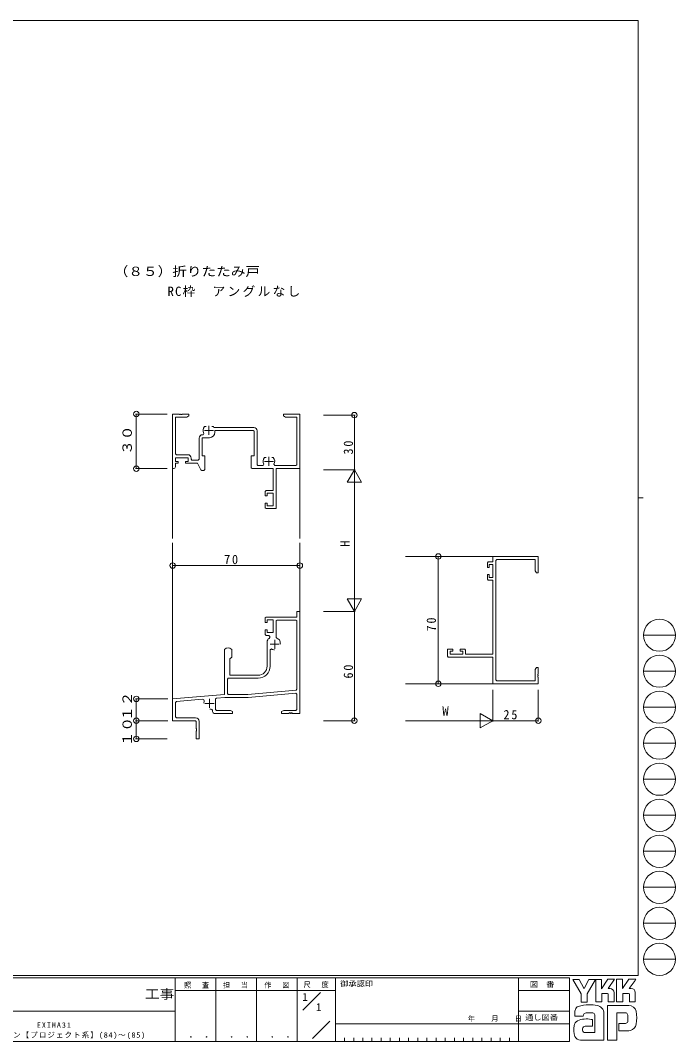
# Model space of a CAD drawing. Units: millimetres on the paper. Extents: x -420 to 373, y -297 to 267.
# Drawn here: x 12 to 373, y -297 to 264 of the extents above; entities that cross this region are included whole.
import ezdxf
from ezdxf.enums import TextEntityAlignment as Align

# ---------------------------------------------------------------- set-up
doc = ezdxf.new("R2010")
doc.units = ezdxf.units.MM
for name, color, linetype, lineweight in [('0-1_YKK_ZWAK', 7, 'Continuous', 9), ('0-3_YKK_11', 7, 'Continuous', 9), ('0-4_YKK_12', 2, 'Continuous', 9), ('0-5_YKK_D', 6, 'Continuous', 9)]:
    doc.layers.add(name, color=color, linetype=linetype, lineweight=lineweight)
doc.layers.add('0-2_USER1', color=2, linetype='Continuous')
doc.styles.add('ＭＳ ゴシック', font='')
doc.styles.get('ＭＳ ゴシック').set_extended_font_data('MS Gothic')

msp = doc.modelspace()

# ---------------------------------------------------------------- linework, layer by layer
at = {"layer": '0-1_YKK_ZWAK'}
for p, q in [((352.3, 264.425), (-417.7, 264.425)), ((352.3, 264.425), (352.3, -260.575)), ((352.3, 1.925), (355.1, 1.925)), ((355.276, -73.591), (372.917, -73.591)), ((355.276, -93.387), (372.917, -93.387)), ((355.276, -113.183), (372.917, -113.183)), ((355.276, -132.979), (372.917, -132.979)), ((355.276, -152.775), (372.917, -152.775)), ((355.276, -172.571), (372.917, -172.571)), ((355.276, -192.367), (372.917, -192.367)), ((355.276, -212.163), (372.917, -212.163)), ((355.276, -231.959), (372.917, -231.959)), ((355.276, -251.755), (372.917, -251.755)), ((352.3, -260.575), (-417.7, -260.575)), ((314.5, -261.975), (-417.7, -261.975)), ((97.5, -261.975), (97.5, -296.975)), ((119.9, -261.975), (119.9, -296.975)), ((142.3, -261.975), (142.3, -296.975)), ((164.7, -261.975), (164.7, -296.975)), ((185.7, -261.975), (185.7, -296.975)), ((286.5, -261.975), (286.5, -296.975)), ((314.5, -261.975), (314.5, -296.975)), ((316.337, -262.881), (319.851, -262.881)), ((320.932, -270.774), (316.337, -262.881)), ((325.136, -262.773), (322.581, -267.747)), ((328.96, -275.207), (328.96, -262.8)), ((340.474, -262.692), (343.745, -262.692)), ((340.474, -275.099), (340.474, -262.692)), ((347.178, -262.692), (350.962, -262.692)), ((350.583, -263.341), (347.461, -267.801)), ((350.962, -262.692), (350.583, -263.341)), ((165.684, -268.975), (97.5, -268.975)), ((165.684, -268.975), (185.7, -268.975)), ((286.5, -268.975), (314.5, -268.975)), ((336.879, -267.882), (335.84, -267.882)), ((348.501, -267.801), (347.461, -267.801)), ((167.87, -279.712), (177.564, -270.018)), ((335.474, -270.558), (332.284, -270.558)), ((339.042, -270.044), (339.042, -275.126)), ((343.88, -270.531), (343.88, -275.099)), ((347.069, -270.531), (343.88, -270.531)), ((347.502, -270.693), (347.069, -270.531)), ((347.502, -275.072), (347.502, -270.693)), ((347.502, -275.021), (347.553, -275.072)), ((350.664, -275.072), (347.502, -275.072)), ((350.664, -270.044), (350.664, -275.072)), ((-31.3, -280.175), (97.5, -280.175)), ((286.5, -280.175), (314.5, -280.175)), ((347.124, -277.072), (335.528, -277.072)), ((335.528, -277.072), (335.528, -296.182)), ((343.88, -275.099), (340.474, -275.099)), ((173.172, -295.32), (182.696, -285.797)), ((317.418, -283.045), (317.418, -281.116)), ((322.067, -283.045), (317.418, -283.045)), ((327.446, -281.18), (323.748, -281.25)), ((328.527, -292.046), (328.527, -282.316)), ((333.42, -281.559), (333.42, -296.155)), ((340.555, -281.234), (345.204, -281.234)), ((340.555, -296.182), (340.555, -281.234)), ((346.673, -282.732), (346.691, -285.366)), ((185.7, -287.175), (286.5, -287.175)), ((314.5, -287.175), (286.5, -287.175)), ((327.176, -288.505), (323.181, -288.51)), ((341.772, -286.965), (341.772, -291.1)), ((345.313, -286.965), (341.772, -286.965)), ((341.772, -291.1), (347.097, -291.1)), ((347.097, -291.1), (348.178, -290.857)), ((-417.7, -296.975), (314.5, -296.975)), ((190.74, -294.875), (190.74, -296.975)), ((195.78, -294.875), (195.78, -296.975)), ((200.82, -294.875), (200.82, -296.975)), ((205.86, -294.875), (205.86, -296.975)), ((210.9, -294.875), (210.9, -296.975)), ((215.94, -294.875), (215.94, -296.975)), ((220.98, -294.875), (220.98, -296.975)), ((226.02, -294.875), (226.02, -296.975)), ((231.06, -294.875), (231.06, -296.975)), ((236.1, -294.875), (236.1, -296.975)), ((241.14, -294.875), (241.14, -296.975)), ((246.18, -294.875), (246.18, -296.975)), ((251.22, -294.875), (251.22, -296.975)), ((256.26, -294.875), (256.26, -296.975)), ((261.3, -294.875), (261.3, -296.975)), ((266.34, -294.875), (266.34, -296.975)), ((271.38, -294.875), (271.38, -296.975)), ((276.42, -294.875), (276.42, -296.975)), ((281.46, -294.875), (281.46, -296.975)), ((322.067, -296.236), (320.58, -296.236)), ((333.095, -296.209), (322.067, -296.236)), ((322.905, -292.046), (328.527, -292.046)), ((328.095, -292.046), (328.446, -292.046)), ((328.527, -292.045), (328.528, -292.046)), ((333.42, -296.155), (333.095, -296.209))]:
    msp.add_line(p, q, dxfattribs=at)
for points in [[(319.851, -262.881), (322.364, -267.584), (322.581, -267.747)], [(325.136, -262.773), (328.762, -262.773), (324.229, -270.801)], [(328.96, -262.8), (332.176, -262.8), (332.176, -267.899), (335.555, -262.746)], [(335.555, -262.746), (339.38, -262.746), (335.84, -267.882)], [(343.745, -262.692), (343.745, -267.884), (347.178, -262.692)], [(324.229, -270.801), (324.229, -275.234), (320.932, -275.234), (320.932, -270.774)], [(332.284, -270.558), (332.284, -275.207), (328.96, -275.207)], [(339.042, -275.126), (335.906, -275.126), (335.906, -270.72), (335.474, -270.558)], [(326.473, -284.748), (327.176, -284.91), (327.176, -288.505)], [(335.528, -296.182), (339.771, -296.182), (340.555, -296.182)]]:
    msp.add_lwpolyline(points, dxfattribs=at)
for centre in [(364.096, -73.591), (364.096, -93.387), (364.096, -113.183), (364.096, -132.979), (364.096, -152.775), (364.096, -172.571), (364.096, -192.367), (364.096, -212.163), (364.096, -231.959), (364.096, -251.755)]:
    msp.add_circle(centre, 8.82, dxfattribs=at)
for centre, radius, start, end in [((336.879, -270.044), 2.163, 0.00165, 89.99603), ((348.501, -269.963), 2.163, 0.00165, 89.99603), ((322.459, -281.141), 5.037, 158.41083, 179.71774), ((320.106, -280.031), 2.444, 109.02126, 161.51263), ((325.222, -294.376), 17.68, 89.89165, 109.30847), ((325.741, -297.438), 20.748, 78.78009, 91.46938), ((329.03, -281.472), 4.449, 40.66422, 80.31693), ((328.809, -281.461), 4.612, 358.78058, 38.76563), ((346.972, -281.416), 4.341, 14.44571, 87.08746), ((330.666, -284.163), 20.86, 350.99026, 10.67624), ((320.927, -288.903), 3.908, 121.8271, 169.08475), ((324.02, -297.829), 13.309, 79.38097, 112.05824), ((324.175, -282.982), 2.109, 138.46381, 181.71359), ((323.615, -282.946), 1.701, 85.50551, 126.78038), ((326.956, -282.729), 1.625, 14.75519, 72.44994), ((345.365, -282.454), 1.229, 16.43123, 96.91661), ((345.314, -285.659), 1.306, 269.95467, 342.90144), ((343.031, -283.183), 3.673, 4.93422, 17.03551), ((343.01, -285.016), 3.697, 343.6902, 354.75362), ((327.949, -290.37), 11.082, 168.76372, 199.80078), ((324.082, -290.303), 2.369, 171.08202, 216.71922), ((323.19, -289.955), 1.445, 90.33952, 178.03638), ((323.15, -290.54), 1.526, 230.97279, 260.7549), ((347.035, -286.72), 4.291, 285.4429, 349.90448), ((320.94, -292.418), 3.823, 207.31435, 263.59464)]:
    msp.add_arc(centre, radius, start, end, dxfattribs=at)
at = {"layer": '0-3_YKK_11'}
for p, q in [((96.162, 48.022), (99.862, 48.022)), ((96.162, 18.022), (96.162, 48.022)), ((97.792, 46.392), (97.792, 26.152)), ((104.071, 46.392), (97.792, 46.392)), ((99.862, 48.022), (99.862, 47.722)), ((99.862, 47.722), (100.462, 47.722)), ((100.462, 48.022), (100.862, 48.022)), ((100.462, 47.722), (100.462, 48.022)), ((100.862, 48.022), (100.862, 47.722)), ((100.862, 47.722), (101.462, 47.722)), ((101.462, 48.022), (105.162, 48.022)), ((101.462, 47.722), (101.462, 48.022)), ((105.162, 47.022), (104.071, 46.392)), ((105.162, 48.022), (105.162, 47.022)), ((157.162, 48.022), (166.162, 48.022)), ((157.162, 47.022), (157.162, 48.022)), ((158.253, 46.392), (157.162, 47.022)), ((164.532, 46.392), (158.253, 46.392)), ((164.532, 20.152), (164.532, 46.392)), ((166.162, 48.022), (166.162, 18.022)), ((113.747, 41.122), (114.612, 41.122)), ((116.162, 41.522), (116.162, 36.522)), ((117.712, 41.122), (118.576, 41.122)), ((118.916, 40.652), (140.792, 40.652)), ((110.732, 23.152), (110.732, 34.852)), ((112.362, 35.022), (112.362, 25.022)), ((116.362, 35.022), (112.362, 35.022)), ((112.532, 36.652), (112.969, 36.652)), ((112.969, 36.652), (113.401, 37.405)), ((113.662, 39.022), (118.662, 39.022)), ((119.362, 39.022), (119.362, 38.022)), ((140.462, 39.022), (119.362, 39.022)), ((140.962, 38.522), (140.462, 39.022)), ((140.962, 25.022), (140.962, 38.522)), ((142.592, 38.852), (142.592, 20.152)), ((97.662, 24.022), (97.662, 22.022)), ((104.662, 24.022), (97.662, 24.022)), ((97.792, 26.152), (98.292, 25.652)), ((98.292, 25.652), (104.492, 25.652)), ((104.662, 22.022), (104.662, 24.022)), ((106.292, 23.852), (106.292, 23.152)), ((106.292, 23.152), (106.792, 22.652)), ((106.792, 22.652), (110.232, 22.652)), ((110.232, 22.652), (110.732, 23.152)), ((112.362, 25.022), (113.862, 25.022)), ((113.862, 25.022), (113.862, 17.522)), ((139.462, 25.022), (140.962, 25.022)), ((139.462, 18.522), (139.462, 25.022)), ((146.747, 24.122), (147.612, 24.122)), ((149.162, 24.522), (149.162, 19.522)), ((150.712, 24.122), (151.576, 24.122)), ((96.662, 18.022), (96.162, 18.022)), ((97.662, 22.022), (99.162, 22.022)), ((97.662, 21.022), (97.662, 19.022)), ((99.162, 21.022), (97.662, 21.022)), ((99.162, 22.022), (99.162, 21.022)), ((103.162, 22.022), (104.662, 22.022)), ((103.162, 21.022), (103.162, 22.022)), ((109.862, 21.022), (103.162, 21.022)), ((111.724, 17.298), (109.862, 21.022)), ((112.171, 17.022), (111.724, 17.298)), ((113.362, 17.022), (112.171, 17.022)), ((113.862, 17.522), (113.362, 17.022)), ((139.962, 18.022), (139.462, 18.522)), ((151.532, 18.022), (139.962, 18.022)), ((142.592, 20.152), (143.092, 19.652)), ((143.092, 19.652), (145.969, 19.652)), ((145.969, 19.652), (146.401, 20.405)), ((146.662, 22.022), (151.662, 22.022)), ((151.532, 6.022), (151.532, 18.022)), ((151.923, 20.405), (152.354, 19.652)), ((152.354, 19.652), (164.032, 19.652)), ((153.162, 18.022), (153.162, -3.978)), ((166.162, 18.022), (153.162, 18.022)), ((164.032, 19.652), (164.532, 20.152)), ((147.162, 5.522), (147.662, 6.022)), ((147.662, 6.022), (151.532, 6.022)), ((147.162, 3.022), (147.162, 5.522)), ((148.162, 3.022), (147.162, 3.022)), ((148.162, 4.522), (148.162, 3.022)), ((151.532, 4.522), (148.162, 4.522)), ((151.532, -2.478), (151.532, 4.522)), ((147.162, -0.978), (148.162, -0.978)), ((147.162, -3.478), (147.162, -0.978)), ((147.662, -3.978), (147.162, -3.478)), ((153.162, -3.978), (147.662, -3.978)), ((148.162, -0.978), (148.162, -2.478)), ((148.162, -2.478), (151.532, -2.478)), ((269.36, -33.775), (269.86, -33.275)), ((269.86, -33.275), (272.36, -33.275)), ((272.36, -30.275), (297.36, -30.275)), ((272.36, -33.275), (272.36, -30.275)), ((274.51, -31.925), (274.01, -32.425)), ((274.01, -32.425), (274.01, -98.125)), ((295.71, -31.925), (274.51, -31.925)), ((295.71, -38.149), (295.71, -31.925)), ((297.36, -30.275), (297.36, -39.275)), ((269.36, -36.275), (269.36, -33.775)), ((270.36, -36.275), (269.36, -36.275)), ((270.36, -34.775), (270.36, -36.275)), ((272.36, -34.775), (270.36, -34.775)), ((272.36, -41.775), (272.36, -34.775)), ((296.36, -39.275), (295.71, -38.149)), ((297.36, -39.275), (296.36, -39.275)), ((269.36, -40.275), (270.36, -40.275)), ((269.36, -42.775), (269.36, -40.275)), ((269.86, -43.275), (269.36, -42.775)), ((272.36, -43.275), (269.86, -43.275)), ((270.36, -40.275), (270.36, -41.775)), ((270.36, -41.775), (272.36, -41.775)), ((272.36, -83.925), (272.36, -43.275)), ((164.512, -60.575), (164.512, -63.575)), ((166.162, -60.575), (164.512, -60.575)), ((166.162, -116.575), (166.162, -60.575)), ((147.662, -63.575), (147.162, -64.075)), ((147.162, -64.075), (147.162, -66.575)), ((147.162, -66.575), (148.162, -66.575)), ((164.512, -63.575), (147.662, -63.575)), ((148.162, -65.075), (151.562, -65.075)), ((148.162, -66.575), (148.162, -65.075)), ((151.562, -65.075), (151.562, -72.075)), ((153.712, -65.225), (153.212, -65.725)), ((153.212, -65.725), (153.212, -74.81)), ((164.012, -65.225), (153.712, -65.225)), ((164.512, -65.725), (164.012, -65.225)), ((164.512, -103.261), (164.512, -65.725)), ((147.162, -70.575), (147.162, -73.225)), ((148.162, -70.575), (147.162, -70.575)), ((148.162, -72.075), (148.162, -70.575)), ((151.562, -72.075), (148.162, -72.075)), ((147.162, -73.225), (147.662, -73.725)), ((147.662, -73.725), (149.062, -73.725)), ((148.162, -77.125), (148.162, -90.574)), ((149.062, -73.725), (149.562, -74.225)), ((149.562, -74.88), (149.282, -75.329)), ((149.562, -74.225), (149.562, -74.88)), ((149.862, -78.575), (154.862, -78.575)), ((152.362, -76.075), (152.362, -81.075)), ((153.212, -74.81), (153.543, -75.281)), ((155.224, -76.56), (155.253, -77.456)), ((124.662, -81.339), (124.662, -106.082)), ((128.662, -85.575), (128.662, -81.339)), ((150.596, -81.124), (149.812, -81.535)), ((149.812, -81.535), (149.812, -90.574)), ((247.36, -81.275), (250.36, -81.275)), ((247.36, -85.075), (247.36, -81.275)), ((248.86, -82.275), (248.86, -83.925)), ((250.36, -82.275), (248.86, -82.275)), ((248.86, -83.925), (255.86, -83.925)), ((250.36, -81.275), (250.36, -82.275)), ((254.36, -81.275), (256.86, -81.275)), ((254.36, -82.275), (254.36, -81.275)), ((255.86, -82.275), (254.36, -82.275)), ((255.86, -83.925), (255.86, -82.275)), ((256.86, -81.275), (257.36, -81.775)), ((257.36, -81.775), (257.36, -83.925)), ((257.36, -83.925), (272.36, -83.925)), ((127.662, -86.575), (128.662, -85.575)), ((127.662, -95.574), (127.662, -86.575)), ((247.86, -85.575), (247.36, -85.075)), ((272.36, -85.575), (247.86, -85.575)), ((272.36, -100.275), (272.36, -85.575)), ((295.71, -92.401), (296.36, -91.275)), ((295.71, -98.625), (295.71, -92.401)), ((296.36, -91.275), (297.36, -91.275)), ((297.06, -94.975), (297.06, -95.575)), ((297.36, -94.975), (297.06, -94.975)), ((297.36, -91.275), (297.36, -94.975)), ((126.812, -97.224), (126.312, -97.724)), ((126.312, -97.724), (126.312, -105.575)), ((143.162, -97.224), (126.812, -97.224)), ((143.162, -95.574), (127.662, -95.574)), ((297.36, -100.275), (272.36, -100.275)), ((274.01, -98.125), (274.51, -98.625)), ((274.51, -98.625), (295.71, -98.625)), ((297.06, -95.575), (297.36, -95.575)), ((297.06, -95.975), (297.06, -96.575)), ((297.36, -95.975), (297.06, -95.975)), ((297.06, -96.575), (297.36, -96.575)), ((297.36, -95.575), (297.36, -95.975)), ((297.36, -96.575), (297.36, -100.275)), ((124.662, -106.082), (96.162, -108.575)), ((126.312, -105.575), (126.812, -106.075)), ((126.812, -106.075), (137.568, -106.075)), ((137.568, -106.075), (164.055, -103.759)), ((137.64, -107.725), (163.968, -105.423)), ((163.968, -105.423), (164.512, -105.921)), ((164.055, -103.759), (164.512, -103.261)), ((164.512, -105.921), (164.512, -114.425)), ((96.162, -108.575), (96.162, -120.575)), ((97.812, -110.545), (98.268, -110.047)), ((97.812, -118.425), (97.812, -110.545)), ((98.268, -110.047), (112.478, -108.804)), ((113.962, -111.075), (118.962, -111.075)), ((116.462, -108.575), (116.462, -113.575)), ((119.762, -108.625), (120.218, -108.127)), ((119.762, -114.425), (119.762, -108.625)), ((120.218, -108.127), (124.837, -107.725)), ((124.837, -107.725), (137.64, -107.725)), ((118.112, -115.123), (118.112, -115.575)), ((119.112, -116.575), (129.162, -116.575)), ((120.262, -114.925), (119.762, -114.425)), ((128.036, -114.925), (120.262, -114.925)), ((129.162, -115.575), (128.036, -114.925)), ((129.162, -116.575), (129.162, -115.575)), ((157.288, -114.925), (156.162, -115.575)), ((156.162, -115.575), (156.162, -116.575)), ((156.162, -116.575), (160.362, -116.575)), ((164.012, -114.925), (157.288, -114.925)), ((160.362, -116.275), (160.962, -116.275)), ((160.362, -116.575), (160.362, -116.275)), ((160.962, -116.275), (160.962, -116.575)), ((160.962, -116.575), (161.362, -116.575)), ((161.362, -116.275), (161.962, -116.275)), ((161.362, -116.575), (161.362, -116.275)), ((161.962, -116.275), (161.962, -116.575)), ((161.962, -116.575), (166.162, -116.575)), ((164.512, -114.425), (164.012, -114.925)), ((96.162, -120.575), (108.662, -120.575)), ((98.312, -118.925), (97.812, -118.425)), ((108.812, -118.925), (98.312, -118.925)), ((108.662, -120.575), (109.162, -121.075)), ((109.162, -121.075), (109.162, -124.905)), ((110.812, -130.575), (110.812, -120.925)), ((109.162, -124.905), (109.305, -125.096)), ((109.305, -126.055), (109.162, -126.246)), ((109.162, -126.246), (109.162, -130.575)), ((109.305, -125.096), (109.305, -126.055)), ((109.162, -130.575), (110.812, -130.575))]:
    msp.add_line(p, q, dxfattribs=at)
for centre, radius, start, end in [((116.162, 39.022), 3.2, 138.98553, 210.35825), ((116.162, 39.022), 3.2, 30.62228, 41.01456), ((140.792, 38.852), 1.8, 0, 90), ((112.532, 34.852), 1.8, 90, 180), ((116.362, 38.022), 3, 270, 0), ((104.492, 23.852), 1.8, 0, 90), ((149.162, 22.022), 3.2, 138.98553, 210.35825), ((149.162, 22.022), 3.2, 329.64174, 41.01456), ((96.662, 19.022), 1, 270, 0), ((150.162, -77.125), 2, 116.10388, 180), ((152.362, -78.575), 3.5, 35.15076, 70.27536), ((152.362, -78.575), 3.1, 2.35768, 21.16844), ((126.662, -83.575), 3, 48.18996, 131.81003), ((152.362, -78.575), 3.1, 235.2885, 267.6423), ((143.162, -90.574), 6.65, 270, 0), ((143.162, -90.574), 5, 270, 0), ((112.565, -109.8), 1, 341.88228, 95), ((116.462, -111.075), 3.1, 161.88228, 177.6423), ((116.462, -111.075), 3.1, 272.35768, 279.12206), ((117.112, -115.123), 1, 0, 99.12206), ((119.112, -115.575), 1, 180, 270), ((108.812, -120.925), 2, 0, 90)]:
    msp.add_arc(centre, radius, start, end, dxfattribs=at)
at = {"layer": '0-4_YKK_12'}
for p, q in [((96.162, 18.023), (96.162, -20.354)), ((166.162, -20.354), (166.162, 18.022)), ((96.162, -26.687), (96.162, -22.754)), ((96.162, -22.754), (96.162, -29.203)), ((96.162, -24.277), (96.162, -108.552)), ((166.162, -60.575), (166.162, -22.754)), ((241.854, -30.275), (224.218, -30.275)), ((272.36, -30.275), (224.218, -30.275)), ((96.162, -48.041), (96.162, -34.777)), ((166.162, -49.836), (166.162, -34.777)), ((241.854, -100.275), (224.218, -100.275)), ((272.36, -100.275), (224.218, -100.275))]:
    msp.add_line(p, q, dxfattribs=at)
at = {"layer": '0-5_YKK_D'}
for p, q in [((93.162, 48.022), (75.662, 48.022)), ((76.162, 48.022), (76.162, 18.022)), ((179.156, 47.425), (196.656, 47.425)), ((196.156, 47.425), (196.156, 17.425)), ((93.162, 18.022), (75.662, 18.022)), ((93.162, 18.022), (75.662, 18.022)), ((179.156, 17.425), (196.656, 17.425)), ((179.156, 17.425), (196.656, 17.425)), ((196.156, 17.425), (192.156, 10.497)), ((200.156, 10.497), (196.156, 17.425)), ((196.156, -60.575), (196.156, 17.425)), ((200.156, 10.497), (192.156, 10.497)), ((242.36, -30.275), (242.36, -100.275)), ((96.162, -35.277), (166.162, -35.277)), ((196.156, -60.575), (192.156, -53.647)), ((196.156, -60.575), (192.156, -53.647)), ((196.156, -60.575), (200.156, -53.647)), ((179.156, -60.575), (196.656, -60.575)), ((179.156, -60.575), (196.656, -60.575)), ((196.156, -60.575), (196.156, -120.575)), ((272.36, -103.575), (272.36, -121.075)), ((297.36, -103.575), (297.36, -121.075)), ((93.574, -108.575), (75.662, -108.575)), ((93.574, -108.575), (75.662, -108.575)), ((76.162, -120.575), (76.162, -108.575)), ((265.432, -116.575), (265.432, -124.575)), ((272.36, -120.575), (265.432, -116.575)), ((265.432, -124.575), (265.432, -116.575)), ((272.36, -120.575), (265.432, -116.575)), ((93.076, -120.575), (75.662, -120.575)), ((93.513, -120.575), (75.662, -120.575)), ((76.162, -120.575), (76.162, -130.575)), ((179.156, -120.575), (196.656, -120.575)), ((179.156, -120.575), (196.656, -120.575)), ((224.218, -120.575), (272.36, -120.575)), ((272.36, -120.575), (265.432, -124.575)), ((272.36, -120.575), (297.36, -120.575)), ((93.076, -130.575), (75.662, -130.575))]:
    msp.add_line(p, q, dxfattribs=at)
for points in [[(200.156, 10.497), (192.156, 10.497), (196.156, 17.425)], [(196.156, -60.575), (200.156, -53.647), (192.156, -53.647)], [(265.432, -124.575), (272.36, -120.575), (265.432, -116.575)]]:
    msp.add_lwpolyline(points, close=True, dxfattribs=at)
for points in [[(192.156, 10.497), (196.156, 17.425), (200.156, 10.497)], [(196.156, -60.575), (200.156, -53.647), (192.156, -53.647), (200.156, -53.647)], [(196.156, -60.575), (200.156, -53.647), (192.156, -53.647)]]:
    msp.add_lwpolyline(points, dxfattribs=at)
for centre in [(76.162, 48.022), (196.156, 47.425), (76.162, 18.022), (242.36, -30.275), (96.162, -35.277), (166.162, -35.277), (242.36, -100.275), (76.162, -108.575), (76.162, -120.575), (196.156, -120.575), (297.36, -120.575), (76.162, -130.575)]:
    msp.add_circle(centre, 1.5, dxfattribs=at)

# ---------------------------------------------------------------- texts
at = {"layer": '0-1_YKK_ZWAK', "style": 'ＭＳ ゴシック', "width": 1.1}
for s, p in [('御承認印', (188.367, -267.508)), ('図\u3000番', (292.698, -267.837)), ('通し図番', (290.179, -286.06))]:
    msp.add_text(s, height=2.933, dxfattribs=at).set_placement(p, align=Align.BOTTOM_LEFT)
at = {"layer": '0-1_YKK_ZWAK', "color": 2, "style": 'ＭＳ ゴシック', "width": 1.15}
msp.add_text('工事', height=5.132, dxfattribs=at).set_placement((80.931, -274.932), align=Align.BOTTOM_LEFT)
at = {"layer": '0-1_YKK_ZWAK', "color": 3, "style": 'ＭＳ ゴシック', "width": 1.15}
for p in [(101.955, -295.921), (124.355, -295.921), (146.755, -295.921)]:
    msp.add_text(' ． ．', height=3.666, dxfattribs=at).set_placement(p, align=Align.BOTTOM_LEFT)
at = {"layer": '0-1_YKK_ZWAK', "char_height": 2.933, "attachment_point": 7, "style": 'ＭＳ ゴシック'}
for s, insert in [('\\T1.17;\\W0.95;尺\\~\\~度', (168.212, -267.512)), ('\\T1.17;\\W0.95;照\\~\\~査', (102.489, -267.756)), ('\\T1.17;\\W0.95;担\\~\\~当', (123.855, -267.756)), ('\\T1.17;\\W0.95;作\\~\\~図', (146.62, -267.737)), ('\\T1.2;\\W0.95;年\\~\\~\\~月\\~\\~\\~日', (258.676, -286.144))]:
    msp.add_mtext(s, dxfattribs=dict(at, insert=insert))
at = {"layer": '0-2_USER1', "style": 'ＭＳ ゴシック', "width": 1.15}
msp.add_text('（８５）折りたたみ戸', height=5.132, dxfattribs=at).set_placement((63.768, 122.377), align=Align.BOTTOM_LEFT)
at = {"layer": '0-2_USER1', "color": 3, "style": 'ＭＳ ゴシック'}
for p in [(167.5, -275.975), (175.033, -281.575)]:
    msp.add_text('1', height=4.399, dxfattribs=at).set_placement(p, align=Align.BOTTOM_LEFT)
at = {"layer": '0-2_USER1', "insert": (93.371, 112.377), "char_height": 5.132, "attachment_point": 7, "style": 'ＭＳ ゴシック'}
msp.add_mtext('\\T1.18;RC枠\\~\\~アングルなし', dxfattribs=at)
at = {"layer": '0-2_USER1', "color": 7, "char_height": 2.933, "attachment_point": 7, "style": 'ＭＳ ゴシック'}
for s, insert in [('\\T1.15;枠バリエーション【プロジェクト系】(84)～(85)', (-24.683, -295.6)), ('\\T1.28;\\W0.9;EXIMA31', (21.477, -289.424))]:
    msp.add_mtext(s, dxfattribs=dict(at, insert=insert))
at = {"layer": '0-5_YKK_D', "color": 2, "style": 'ＭＳ ゴシック', "width": 1.15}
for s, p in [('３０', (75.262, 25.588)), ('１２', (75.262, -120.626)), ('１０', (75.262, -134.65))]:
    msp.add_text(s, height=5.132, rotation=90, dxfattribs=at).set_placement(p, align=Align.BOTTOM_LEFT)
at = {"layer": '0-5_YKK_D', "color": 2, "style": 'ＭＳ ゴシック'}
msp.add_text('H', height=5.132, rotation=90, dxfattribs=at).set_placement((195.156, -24.99), align=Align.BOTTOM_LEFT)
msp.add_text('W', height=5.132, dxfattribs=at).set_placement((244.564, -119.325), align=Align.BOTTOM_LEFT)
at = {"layer": '0-5_YKK_D', "color": 2, "char_height": 5.132, "attachment_point": 7, "rotation": 90, "style": 'ＭＳ ゴシック'}
for s, insert in [('\\T1.31;\\W0.95;30', (195.456, 25.77)), ('\\T1.31;\\W0.95;70', (241.11, -71.485)), ('\\T1.31;\\W0.95;60', (195.456, -97.385))]:
    msp.add_mtext(s, dxfattribs=dict(at, insert=insert))
at = {"layer": '0-5_YKK_D', "color": 2, "char_height": 5.132, "attachment_point": 7, "style": 'ＭＳ ゴシック'}
for s, insert in [('\\T1.31;\\W0.95;70', (124.507, -34.577)), ('\\T1.31;\\W0.95;25', (278.206, -119.875))]:
    msp.add_mtext(s, dxfattribs=dict(at, insert=insert))

doc.saveas('drawing.dxf')
